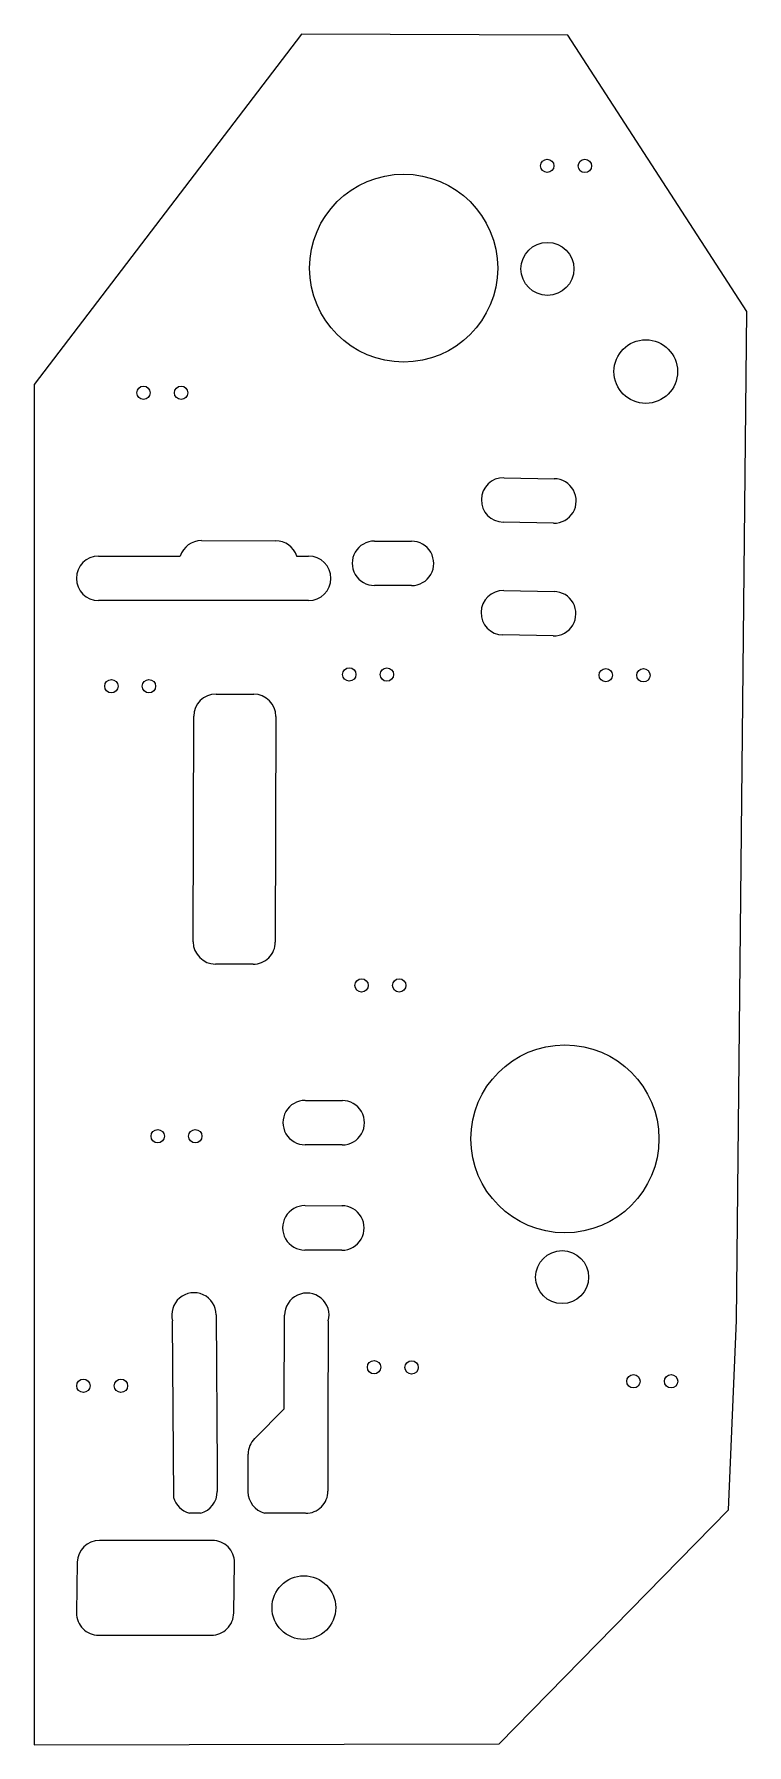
# Model space of a CAD drawing. Header units: millimetres. Extents: x -141 to -93, y 56 to 171.
import ezdxf

# ---------------------------------------------------------------- set-up
doc = ezdxf.new("R2010")
doc.units = ezdxf.units.MM
doc.layers.get('0').update_dxf_attribs({"linetype": 'CONTINUOUS'})

msp = doc.modelspace()

# ---------------------------------------------------------------- linework, layer by layer
for p, q in [((-109.65, 141.17, 0), (-106.25, 141.1, 0)), ((-106.31, 138.1, 0), (-109.71, 138.17, 0)), ((-130.08, 136.92, 0), (-125.08, 136.91, 0)), ((-118.4, 136.89, 0), (-115.9, 136.88, 0)), ((-137.03, 135.87), (-131.52, 135.87, 0)), ((-123.66, 135.87, 0), (-122.85, 135.87)), ((-115.9, 133.88, 0), (-118.4, 133.89, 0)), ((-109.67, 133.55, 0), (-106.27, 133.48, 0)), ((-122.85, 132.87), (-137.03, 132.87)), ((-106.33, 130.48, 0), (-109.73, 130.55, 0)), ((-129.09, 126.55, 0), (-126.55, 126.54, 0)), ((-130.64, 109.81, 0), (-130.6, 125.05, 0)), ((-125.06, 125.04, 0), (-125.1, 109.8, 0)), ((-126.6, 108.3, 0), (-129.14, 108.31, 0)), ((-123.07, 99.1, 0), (-120.57, 99.09, 0)), ((-120.58, 96.09, 0), (-123.08, 96.1, 0)), ((-123.09, 91.99, 0), (-120.59, 91.98, 0)), ((-120.6, 88.98, 0), (-123.1, 88.99, 0)), ((-129.09, 84.61, 0), (-129.03, 74.17, 0)), ((-124.49, 78.26, 0), (-124.47, 84.59, 0)), ((-131.96, 72.28, 0), (-132.04, 84.21, 0)), ((-121.52, 84.2, 0), (-121.54, 77.25, 0)), ((-126.49, 76.26, 0), (-124.49, 78.26, 0)), ((-121.54, 77.25, 0), (-121.54, 72.7)), ((-126.94, 72.66, 0), (-126.93, 75.2, 0)), ((-129.03, 74.17, 0), (-129.02, 72.67, 0)), ((-130.14, 71.22, 0), (-130.9, 71.22, 0)), ((-125.06, 71.2, 0), (-125.82, 71.21, 0)), ((-123.05, 71.2), (-125.06, 71.2, 0))]:
    msp.add_line(p, q)
msp.add_lwpolyline([(-105.35, 171.08), (-123.33, 171.13), (-141.38, 147.46), (-141.38, 55.56), (-109.98, 55.63), (-94.5, 71.43), (-93.95, 84.23), (-93.26, 152.41)], close=True)
msp.add_lwpolyline([(-129.41, 62.97, 0.414214), (-127.91, 64.47), (-127.85, 67.87, 0.414214), (-129.35, 69.37), (-136.97, 69.37, 0.409075), (-138.47, 67.89), (-138.53, 64.47, 0.414214), (-137.03, 62.97)], format="xyb", close=True)
at = {"extrusion": (-1.1756e-10, -2.11987e-09, 1)}
for centre, radius in [((-106.73, 162.24, 0), 0.45), ((-104.19, 162.23, 0), 0.45), ((-116.43, 155.33, 0), 6.35), ((-106.72, 155.28, 0), 1.79), ((-100.08, 148.34, 0), 2.15), ((-134, 146.91, 0), 0.45), ((-131.46, 146.91, 0), 0.45), ((-120.1, 127.88, 0), 0.45), ((-117.56, 127.87, 0), 0.45), ((-136.17, 127.08, 0), 0.45), ((-133.63, 127.08, 0), 0.45), ((-102.78, 127.83, 0), 0.45), ((-100.24, 127.82, 0), 0.45), ((-119.27, 106.87, 0), 0.45), ((-116.73, 106.87, 0), 0.45), ((-105.54, 96.5, 0), 6.35), ((-133.04, 96.68, 0), 0.45), ((-130.5, 96.68, 0), 0.45), ((-105.73, 87.16, 0), 1.79), ((-118.43, 81.07, 0), 0.45), ((-115.89, 81.06, 0), 0.45), ((-138.06, 79.82, 0), 0.45), ((-135.52, 79.82, 0), 0.45), ((-100.91, 80.12, 0), 0.45), ((-98.37, 80.12, 0), 0.45), ((-123.17, 64.83, 0), 2.15)]:
    msp.add_circle(centre, radius, dxfattribs=at)
for centre, start, end in [((-137.03, 134.37), 90, 270), ((-122.85, 134.37), -90, 90), ((-123.04, 72.7), -90.1585, 0)]:
    msp.add_arc(centre, 1.5, start, end)
for centre, start_param, end_param in [((-109.68, 139.67, 0), 4.748456, 7.890048), ((-106.28, 139.6, 0), 1.606863, 4.748456), ((-130.08, 135.42, 0), 4.766101, 6.039848), ((-125.08, 135.41, 0), 3.507556, 4.766101), ((-118.4, 135.39, 0), 4.766101, 7.907694), ((-115.9, 135.38, 0), 1.624508, 4.766101), ((-109.7, 132.05, 0), 4.748456, 7.890048), ((-106.3, 131.98, 0), 1.606863, 4.748456), ((-129.1, 125.05, 0), 4.766101, 6.336897), ((-126.56, 125.04, 0), 3.195305, 4.766101), ((-129.14, 109.81, 0), 0.053712, 1.624508), ((-126.6, 109.8, 0), 1.624508, 3.195305), ((-123.08, 97.6, 0), 4.766101, 7.907694), ((-120.58, 97.59, 0), 1.624508, 4.766101), ((-123.1, 90.49, 0), 4.766101, 7.907694), ((-120.6, 90.48, 0), 1.624508, 4.766101), ((-130.59, 84.6, 0), 3.204503, 6.605018), ((-122.97, 84.58, 0), 2.936383, 6.336897), ((-125.43, 75.2, 0), 5.554474, 6.336897), ((-130.52, 72.67, 0), 0.321832, 1.365588), ((-130.52, 72.67, 0), 1.883431, 3.195305), ((-125.44, 72.66, 0), 0.053713, 1.365588)]:
    msp.add_ellipse(centre, major_axis=(-1.5, 0.08), ratio=1, start_param=start_param, end_param=end_param)

doc.saveas('drawing.dxf')
